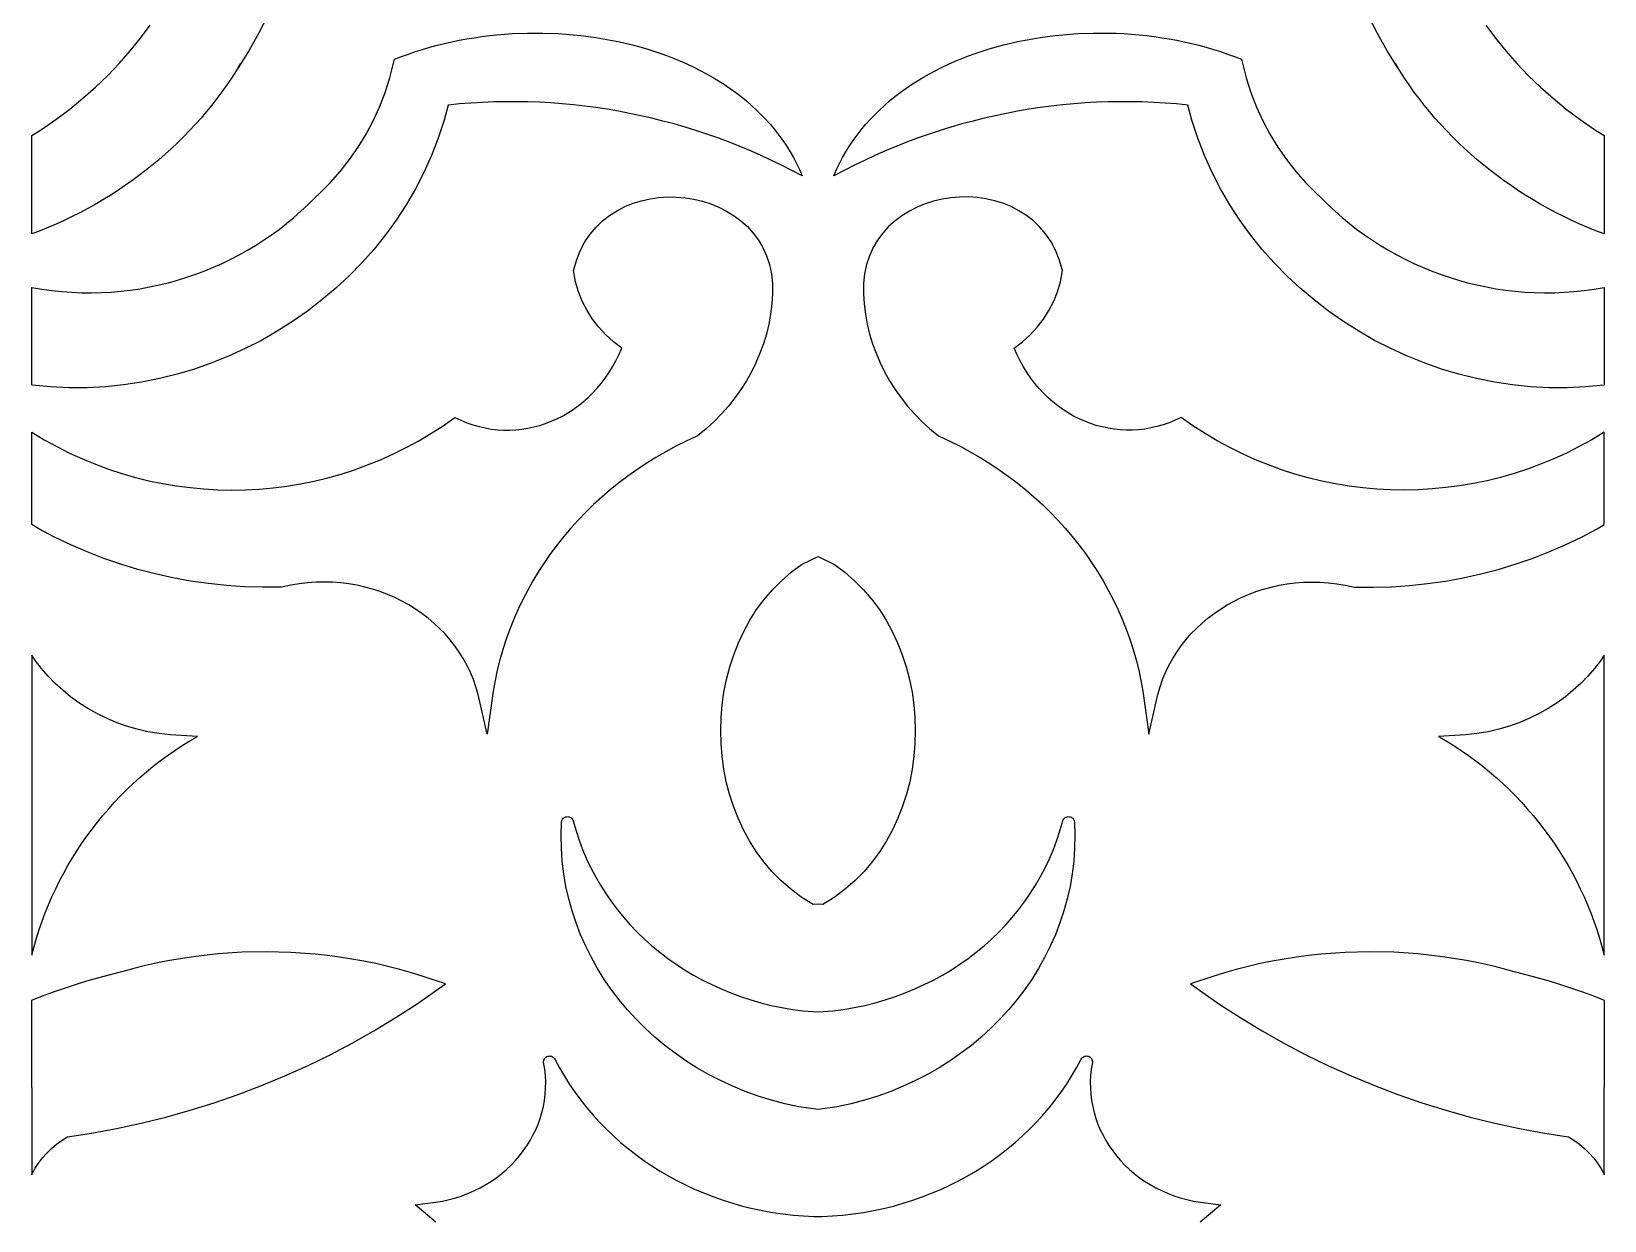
# Model space of a CAD drawing. Extents: x -1917 to -261, y -485 to 605.
# Drawn here: x -1846.6 to -1764.6, y -129.4 to -67.4 of the extents above; entities that cross this region are included whole.
import ezdxf

# ---------------------------------------------------------------- set-up
doc = ezdxf.new("R2010")
doc.units = 0
doc.layers.add('LAYER_1', color=18, linetype='CONTINUOUS')

msp = doc.modelspace()

# ---------------------------------------------------------------- linework, layer by layer
at = {"layer": 'LAYER_1'}
for points in [[(-1834.299, -66.601), (-1834.775, -67.527), (-1835.291, -68.434), (-1835.846, -69.321), (-1835.722, -69.121), (-1835.949, -69.49), (-1836.185, -69.855), (-1836.43, -70.215), (-1836.683, -70.57), (-1836.944, -70.921), (-1837.213, -71.266), (-1837.49, -71.606), (-1837.775, -71.94), (-1838.068, -72.269), (-1838.369, -72.592), (-1838.676, -72.91), (-1838.992, -73.221), (-1839.314, -73.527), (-1839.643, -73.826), (-1839.979, -74.118), (-1840.322, -74.405), (-1840.671, -74.684), (-1841.027, -74.957), (-1841.389, -75.223), (-1841.757, -75.481), (-1842.131, -75.733), (-1842.51, -75.977), (-1842.896, -76.213), (-1843.287, -76.442), (-1843.683, -76.663), (-1844.084, -76.876), (-1844.491, -77.081), (-1844.902, -77.278), (-1845.319, -77.466), (-1845.74, -77.646), (-1846.165, -77.817), (-1846.595, -77.98), (-1846.596, -72.856), (-1846.085, -72.532), (-1845.339, -72.015), (-1844.62, -71.474), (-1843.931, -70.91), (-1843.271, -70.324), (-1842.64, -69.717), (-1842.04, -69.091), (-1841.47, -68.446), (-1840.931, -67.783), (-1840.424, -67.104)], [(-1770.812, -67.104), (-1770.305, -67.783), (-1769.766, -68.446), (-1769.197, -69.091), (-1768.596, -69.717), (-1767.966, -70.324), (-1767.305, -70.91), (-1766.616, -71.474), (-1765.897, -72.015), (-1765.151, -72.532), (-1764.64, -72.856), (-1764.641, -77.98), (-1765.071, -77.817), (-1765.497, -77.646), (-1765.917, -77.466), (-1766.334, -77.278), (-1766.745, -77.081), (-1767.152, -76.876), (-1767.553, -76.663), (-1767.95, -76.442), (-1768.34, -76.213), (-1768.726, -75.977), (-1769.106, -75.733), (-1769.48, -75.481), (-1769.848, -75.223), (-1770.209, -74.957), (-1770.565, -74.684), (-1770.914, -74.405), (-1771.257, -74.118), (-1771.593, -73.826), (-1771.922, -73.527), (-1772.245, -73.221), (-1772.56, -72.91), (-1772.868, -72.592), (-1773.168, -72.269), (-1773.461, -71.94), (-1773.746, -71.606), (-1774.023, -71.266), (-1774.293, -70.921), (-1774.554, -70.57), (-1774.806, -70.215), (-1775.051, -69.855), (-1775.287, -69.49), (-1775.514, -69.121), (-1775.39, -69.321), (-1775.945, -68.434), (-1776.461, -67.527), (-1776.937, -66.601)], [(-1825.535, -129.483), (-1826.606, -128.586), (-1825.551, -128.456), (-1825.192, -128.394), (-1824.841, -128.316), (-1824.499, -128.222), (-1824.165, -128.112), (-1823.84, -127.987), (-1823.525, -127.848), (-1823.219, -127.695), (-1822.924, -127.529), (-1822.639, -127.349), (-1822.366, -127.158), (-1822.104, -126.954), (-1821.854, -126.739), (-1821.616, -126.513), (-1821.392, -126.277), (-1821.18, -126.031), (-1820.982, -125.776), (-1820.797, -125.512), (-1820.628, -125.24), (-1820.473, -124.96), (-1820.333, -124.673), (-1820.209, -124.379), (-1820.101, -124.079), (-1820.009, -123.773), (-1819.934, -123.462), (-1819.877, -123.146), (-1819.837, -122.826), (-1819.815, -122.502), (-1819.812, -122.175), (-1819.827, -121.845), (-1819.862, -121.513), (-1819.918, -121.171), (-1819.922, -121.111), (-1819.915, -121.055), (-1819.898, -121.005), (-1819.872, -120.96), (-1819.839, -120.921), (-1819.799, -120.889), (-1819.755, -120.863), (-1819.707, -120.844), (-1819.656, -120.832), (-1819.604, -120.828), (-1819.552, -120.833), (-1819.501, -120.846), (-1819.453, -120.868), (-1819.408, -120.899), (-1819.368, -120.94), (-1819.335, -120.991), (-1819.093, -121.443), (-1818.838, -121.881), (-1818.567, -122.308), (-1818.282, -122.725), (-1817.983, -123.132), (-1817.669, -123.527), (-1817.342, -123.911), (-1817.001, -124.284), (-1816.648, -124.645), (-1816.282, -124.994), (-1815.904, -125.332), (-1815.514, -125.656), (-1815.112, -125.969), (-1814.7, -126.268), (-1814.277, -126.555), (-1813.844, -126.828), (-1813.401, -127.087), (-1812.948, -127.333), (-1812.486, -127.565), (-1812.016, -127.782), (-1811.537, -127.985), (-1811.051, -128.174), (-1810.557, -128.347), (-1810.055, -128.505), (-1809.547, -128.648), (-1809.033, -128.775), (-1808.512, -128.886), (-1807.986, -128.981), (-1807.454, -129.059), (-1806.918, -129.121), (-1806.377, -129.166), (-1805.843, -129.193), (-1805.618, -129.193), (-1805.393, -129.193), (-1804.859, -129.166), (-1804.318, -129.121), (-1803.782, -129.059), (-1803.25, -128.981), (-1802.724, -128.886), (-1802.204, -128.775), (-1801.689, -128.648), (-1801.181, -128.505), (-1800.68, -128.347), (-1800.185, -128.174), (-1799.699, -127.985), (-1799.22, -127.782), (-1798.75, -127.565), (-1798.288, -127.333), (-1797.835, -127.087), (-1797.392, -126.828), (-1796.959, -126.555), (-1796.536, -126.268), (-1796.124, -125.969), (-1795.723, -125.656), (-1795.333, -125.332), (-1794.954, -124.994), (-1794.588, -124.645), (-1794.235, -124.284), (-1793.894, -123.911), (-1793.567, -123.527), (-1793.254, -123.132), (-1792.954, -122.725), (-1792.669, -122.308), (-1792.399, -121.881), (-1792.143, -121.443), (-1791.901, -120.991), (-1791.868, -120.94), (-1791.828, -120.899), (-1791.783, -120.868), (-1791.735, -120.846), (-1791.684, -120.833), (-1791.632, -120.828), (-1791.58, -120.832), (-1791.53, -120.844), (-1791.481, -120.863), (-1791.437, -120.889), (-1791.398, -120.921), (-1791.364, -120.96), (-1791.339, -121.005), (-1791.322, -121.055), (-1791.315, -121.111), (-1791.319, -121.171), (-1791.374, -121.513), (-1791.409, -121.845), (-1791.425, -122.175), (-1791.421, -122.502), (-1791.399, -122.826), (-1791.359, -123.146), (-1791.302, -123.462), (-1791.227, -123.773), (-1791.135, -124.079), (-1791.027, -124.379), (-1790.903, -124.673), (-1790.763, -124.96), (-1790.608, -125.24), (-1790.439, -125.512), (-1790.255, -125.776), (-1790.056, -126.031), (-1789.845, -126.277), (-1789.62, -126.513), (-1789.382, -126.739), (-1789.132, -126.954), (-1788.87, -127.158), (-1788.597, -127.349), (-1788.312, -127.529), (-1788.017, -127.695), (-1787.712, -127.848), (-1787.396, -127.987), (-1787.071, -128.112), (-1786.738, -128.222), (-1786.395, -128.316), (-1786.044, -128.394), (-1785.686, -128.456), (-1784.63, -128.586), (-1785.701, -129.483)]]:
    msp.add_lwpolyline(points, dxfattribs=at)
for points in [[(-1806.441, -74.956), (-1806.98, -74.672), (-1807.522, -74.398), (-1808.068, -74.135), (-1808.617, -73.883), (-1809.17, -73.641), (-1809.726, -73.41), (-1810.285, -73.19), (-1810.847, -72.981), (-1811.412, -72.782), (-1811.98, -72.594), (-1812.55, -72.418), (-1813.123, -72.252), (-1813.698, -72.097), (-1814.275, -71.953), (-1814.855, -71.82), (-1815.436, -71.698), (-1816.019, -71.587), (-1816.604, -71.487), (-1817.19, -71.398), (-1817.778, -71.321), (-1818.367, -71.254), (-1818.958, -71.199), (-1819.549, -71.155), (-1820.142, -71.122), (-1820.735, -71.1), (-1821.328, -71.09), (-1821.923, -71.091), (-1822.518, -71.104), (-1823.113, -71.127), (-1823.708, -71.163), (-1824.303, -71.209), (-1824.898, -71.267), (-1825.107, -72.053), (-1825.41, -72.984), (-1825.761, -73.891), (-1826.157, -74.774), (-1826.597, -75.629), (-1827.079, -76.458), (-1827.6, -77.259), (-1828.161, -78.031), (-1828.757, -78.773), (-1829.389, -79.485), (-1830.053, -80.164), (-1830.748, -80.812), (-1831.473, -81.425), (-1832.225, -82.005), (-1833.003, -82.549), (-1833.805, -83.057), (-1834.63, -83.528), (-1835.475, -83.961), (-1836.338, -84.355), (-1837.219, -84.709), (-1838.115, -85.023), (-1839.024, -85.294), (-1839.946, -85.524), (-1840.877, -85.709), (-1841.816, -85.851), (-1842.762, -85.947), (-1843.712, -85.996), (-1844.665, -85.998), (-1845.619, -85.952), (-1846.572, -85.857), (-1846.596, -85.853), (-1846.596, -80.774), (-1846.075, -80.862), (-1845.553, -80.932), (-1845.033, -80.986), (-1844.515, -81.023), (-1843.998, -81.044), (-1843.483, -81.049), (-1842.971, -81.037), (-1842.461, -81.01), (-1841.954, -80.967), (-1841.451, -80.908), (-1840.951, -80.835), (-1840.455, -80.746), (-1839.963, -80.642), (-1839.476, -80.524), (-1838.994, -80.391), (-1838.518, -80.244), (-1838.046, -80.083), (-1837.581, -79.909), (-1837.122, -79.72), (-1836.669, -79.518), (-1836.223, -79.303), (-1835.784, -79.074), (-1835.353, -78.833), (-1834.93, -78.58), (-1834.514, -78.313), (-1834.107, -78.035), (-1833.709, -77.744), (-1833.32, -77.442), (-1832.94, -77.127), (-1832.57, -76.802), (-1832.209, -76.465), (-1831.86, -76.117), (-1831.585, -75.866), (-1831.034, -75.308), (-1830.516, -74.72), (-1830.031, -74.103), (-1829.582, -73.459), (-1829.171, -72.788), (-1828.8, -72.09), (-1828.469, -71.367), (-1828.181, -70.619), (-1827.937, -69.847), (-1827.696, -68.879), (-1827.696, -68.879), (-1827.335, -68.739), (-1826.97, -68.606), (-1826.601, -68.481), (-1826.229, -68.364), (-1825.852, -68.254), (-1825.473, -68.152), (-1825.091, -68.057), (-1824.705, -67.97), (-1824.318, -67.89), (-1823.928, -67.818), (-1823.536, -67.754), (-1823.142, -67.697), (-1822.747, -67.648), (-1822.351, -67.606), (-1821.953, -67.571), (-1821.555, -67.544), (-1820.758, -67.513), (-1819.96, -67.512), (-1819.165, -67.541), (-1818.768, -67.566), (-1818.373, -67.599), (-1817.979, -67.64), (-1817.587, -67.687), (-1817.197, -67.743), (-1816.81, -67.805), (-1816.425, -67.876), (-1816.042, -67.953), (-1815.663, -68.038), (-1815.286, -68.131), (-1814.913, -68.23), (-1814.544, -68.337), (-1814.179, -68.452), (-1813.818, -68.574), (-1813.462, -68.703), (-1813.11, -68.84), (-1812.764, -68.984), (-1812.422, -69.135), (-1812.086, -69.294), (-1811.756, -69.46), (-1811.432, -69.633), (-1811.114, -69.814), (-1810.802, -70.002), (-1810.497, -70.198), (-1810.199, -70.4), (-1809.909, -70.61), (-1809.625, -70.827), (-1809.35, -71.052), (-1809.082, -71.284), (-1808.823, -71.523), (-1808.572, -71.769), (-1808.33, -72.023), (-1808.096, -72.283), (-1807.872, -72.552), (-1807.658, -72.827), (-1807.453, -73.109), (-1807.258, -73.399), (-1807.073, -73.696), (-1806.899, -74), (-1806.735, -74.312), (-1806.583, -74.63)], [(-1764.64, -85.853), (-1764.664, -85.857), (-1765.617, -85.952), (-1766.571, -85.998), (-1767.524, -85.996), (-1768.475, -85.947), (-1769.42, -85.851), (-1770.359, -85.709), (-1771.291, -85.524), (-1772.212, -85.294), (-1773.121, -85.023), (-1774.017, -84.709), (-1774.898, -84.355), (-1775.761, -83.961), (-1776.606, -83.528), (-1777.431, -83.057), (-1778.233, -82.549), (-1779.011, -82.005), (-1779.763, -81.425), (-1780.488, -80.812), (-1781.183, -80.164), (-1781.848, -79.485), (-1782.479, -78.773), (-1783.076, -78.031), (-1783.636, -77.259), (-1784.157, -76.458), (-1784.639, -75.629), (-1785.079, -74.774), (-1785.475, -73.891), (-1785.826, -72.984), (-1786.129, -72.053), (-1786.338, -71.267), (-1786.933, -71.209), (-1787.528, -71.163), (-1788.124, -71.127), (-1788.719, -71.104), (-1789.313, -71.091), (-1789.908, -71.09), (-1790.502, -71.1), (-1791.095, -71.122), (-1791.687, -71.155), (-1792.278, -71.199), (-1792.869, -71.254), (-1793.458, -71.321), (-1794.046, -71.398), (-1794.632, -71.487), (-1795.217, -71.587), (-1795.8, -71.698), (-1796.382, -71.82), (-1796.961, -71.953), (-1797.538, -72.097), (-1798.113, -72.252), (-1798.686, -72.418), (-1799.256, -72.594), (-1799.824, -72.782), (-1800.389, -72.981), (-1800.951, -73.19), (-1801.51, -73.41), (-1802.066, -73.641), (-1802.619, -73.883), (-1803.168, -74.135), (-1803.714, -74.398), (-1804.257, -74.672), (-1804.795, -74.956), (-1804.654, -74.63), (-1804.501, -74.312), (-1804.337, -74), (-1804.163, -73.696), (-1803.978, -73.399), (-1803.783, -73.109), (-1803.578, -72.827), (-1803.364, -72.552), (-1803.14, -72.283), (-1802.907, -72.023), (-1802.664, -71.769), (-1802.413, -71.523), (-1802.154, -71.284), (-1801.886, -71.052), (-1801.611, -70.827), (-1801.328, -70.61), (-1801.037, -70.4), (-1800.739, -70.198), (-1800.434, -70.002), (-1800.123, -69.814), (-1799.804, -69.633), (-1799.48, -69.46), (-1799.15, -69.294), (-1798.814, -69.135), (-1798.472, -68.984), (-1798.126, -68.84), (-1797.774, -68.703), (-1797.418, -68.574), (-1797.057, -68.452), (-1796.692, -68.337), (-1796.323, -68.23), (-1795.95, -68.131), (-1795.574, -68.038), (-1795.194, -67.953), (-1794.812, -67.876), (-1794.426, -67.805), (-1794.039, -67.743), (-1793.649, -67.687), (-1793.257, -67.64), (-1792.863, -67.599), (-1792.468, -67.566), (-1792.072, -67.541), (-1791.276, -67.512), (-1790.478, -67.513), (-1790.08, -67.525), (-1789.681, -67.544), (-1789.283, -67.571), (-1788.885, -67.606), (-1788.489, -67.648), (-1788.094, -67.697), (-1787.7, -67.754), (-1787.308, -67.818), (-1786.918, -67.89), (-1786.531, -67.97), (-1786.146, -68.057), (-1785.763, -68.152), (-1785.384, -68.254), (-1785.008, -68.364), (-1784.635, -68.481), (-1784.266, -68.606), (-1783.901, -68.739), (-1783.54, -68.879), (-1783.54, -68.879), (-1783.299, -69.847), (-1783.056, -70.619), (-1782.767, -71.367), (-1782.437, -72.09), (-1782.065, -72.788), (-1781.654, -73.459), (-1781.205, -74.103), (-1780.721, -74.72), (-1780.202, -75.308), (-1779.651, -75.866), (-1779.377, -76.117), (-1779.027, -76.465), (-1778.667, -76.802), (-1778.296, -77.127), (-1777.916, -77.442), (-1777.527, -77.744), (-1777.129, -78.035), (-1776.722, -78.313), (-1776.307, -78.58), (-1775.883, -78.833), (-1775.452, -79.074), (-1775.013, -79.303), (-1774.567, -79.518), (-1774.114, -79.72), (-1773.655, -79.909), (-1773.19, -80.083), (-1772.719, -80.244), (-1772.242, -80.391), (-1771.76, -80.524), (-1771.273, -80.642), (-1770.781, -80.746), (-1770.285, -80.835), (-1769.786, -80.908), (-1769.282, -80.967), (-1768.775, -81.01), (-1768.266, -81.037), (-1767.753, -81.049), (-1767.238, -81.044), (-1766.721, -81.023), (-1766.203, -80.986), (-1765.683, -80.932), (-1765.162, -80.862), (-1764.64, -80.774)], [(-1824.546, -87.546), (-1824.546, -87.546), (-1824.546, -87.546), (-1824.234, -87.694), (-1823.921, -87.823), (-1823.604, -87.933), (-1823.286, -88.024), (-1822.966, -88.097), (-1822.646, -88.151), (-1822.325, -88.188), (-1822.005, -88.207), (-1821.686, -88.208), (-1821.368, -88.193), (-1821.052, -88.16), (-1820.738, -88.11), (-1820.428, -88.044), (-1820.121, -87.961), (-1819.818, -87.863), (-1819.521, -87.748), (-1819.228, -87.618), (-1818.941, -87.472), (-1818.661, -87.311), (-1818.387, -87.135), (-1818.121, -86.944), (-1817.864, -86.739), (-1817.614, -86.52), (-1817.374, -86.286), (-1817.143, -86.039), (-1816.923, -85.778), (-1816.714, -85.503), (-1816.515, -85.216), (-1816.329, -84.915), (-1816.155, -84.602), (-1815.994, -84.276), (-1815.847, -83.938), (-1816.279, -83.607), (-1816.679, -83.242), (-1817.043, -82.846), (-1817.371, -82.421), (-1817.658, -81.969), (-1817.902, -81.492), (-1818.102, -80.993), (-1818.253, -80.472), (-1818.365, -79.88), (-1818.196, -79.312), (-1818, -78.835), (-1817.763, -78.396), (-1817.489, -77.994), (-1817.181, -77.631), (-1816.843, -77.306), (-1816.478, -77.019), (-1816.09, -76.771), (-1815.682, -76.56), (-1815.257, -76.387), (-1814.819, -76.25), (-1814.371, -76.149), (-1813.916, -76.084), (-1813.457, -76.054), (-1812.997, -76.059), (-1812.539, -76.097), (-1812.086, -76.17), (-1811.64, -76.276), (-1811.205, -76.416), (-1810.784, -76.588), (-1810.38, -76.793), (-1809.996, -77.031), (-1809.635, -77.301), (-1809.3, -77.603), (-1808.995, -77.937), (-1808.724, -78.302), (-1808.49, -78.697), (-1808.296, -79.123), (-1808.145, -79.577), (-1808.042, -80.058), (-1807.988, -80.567), (-1807.986, -81.097), (-1808.023, -81.632), (-1808.09, -82.16), (-1808.186, -82.683), (-1808.31, -83.198), (-1808.463, -83.705), (-1808.644, -84.204), (-1808.852, -84.692), (-1809.087, -85.17), (-1809.349, -85.636), (-1809.636, -86.089), (-1809.949, -86.529), (-1810.286, -86.954), (-1810.647, -87.363), (-1811.033, -87.756), (-1811.441, -88.132), (-1811.897, -88.509), (-1812.487, -88.783), (-1813.025, -89.052), (-1813.551, -89.336), (-1814.065, -89.634), (-1814.567, -89.946), (-1815.056, -90.271), (-1815.533, -90.61), (-1815.998, -90.961), (-1816.449, -91.325), (-1816.887, -91.701), (-1817.311, -92.089), (-1817.722, -92.489), (-1818.118, -92.899), (-1818.5, -93.321), (-1818.867, -93.753), (-1819.22, -94.195), (-1819.557, -94.647), (-1819.879, -95.109), (-1820.186, -95.579), (-1820.476, -96.059), (-1820.75, -96.547), (-1821.008, -97.043), (-1821.249, -97.547), (-1821.474, -98.058), (-1821.681, -98.577), (-1821.87, -99.102), (-1822.042, -99.634), (-1822.196, -100.172), (-1822.332, -100.716), (-1822.449, -101.265), (-1822.548, -101.82), (-1822.867, -104.061), (-1823.332, -101.992), (-1823.445, -101.596), (-1823.58, -101.21), (-1823.735, -100.835), (-1823.91, -100.472), (-1824.104, -100.119), (-1824.317, -99.779), (-1824.548, -99.45), (-1824.795, -99.135), (-1825.059, -98.833), (-1825.339, -98.544), (-1825.633, -98.269), (-1825.942, -98.009), (-1826.264, -97.763), (-1826.599, -97.533), (-1826.947, -97.318), (-1827.305, -97.12), (-1827.674, -96.939), (-1828.053, -96.774), (-1828.441, -96.627), (-1828.837, -96.498), (-1829.241, -96.387), (-1829.651, -96.295), (-1830.068, -96.222), (-1830.49, -96.169), (-1830.917, -96.136), (-1831.348, -96.124), (-1831.783, -96.132), (-1832.219, -96.162), (-1832.658, -96.213), (-1833.098, -96.287), (-1833.579, -96.392), (-1834.559, -96.4), (-1835.508, -96.372), (-1836.452, -96.308), (-1837.391, -96.209), (-1838.324, -96.075), (-1839.248, -95.907), (-1840.164, -95.704), (-1841.069, -95.467), (-1841.963, -95.196), (-1842.845, -94.893), (-1843.714, -94.556), (-1844.568, -94.186), (-1845.406, -93.784), (-1846.227, -93.349), (-1846.596, -93.135), (-1846.597, -88.318), (-1845.954, -88.706), (-1845.299, -89.066), (-1844.635, -89.401), (-1843.962, -89.708), (-1843.281, -89.989), (-1842.592, -90.242), (-1841.896, -90.47), (-1841.195, -90.67), (-1840.488, -90.844), (-1839.777, -90.992), (-1839.062, -91.112), (-1838.344, -91.207), (-1837.624, -91.274), (-1836.903, -91.316), (-1836.18, -91.33), (-1835.458, -91.318), (-1834.737, -91.28), (-1834.018, -91.215), (-1833.301, -91.124), (-1832.587, -91.007), (-1831.877, -90.863), (-1831.172, -90.693), (-1830.472, -90.496), (-1829.779, -90.273), (-1829.092, -90.024), (-1828.413, -89.749), (-1827.743, -89.447), (-1827.082, -89.119), (-1826.431, -88.765), (-1825.791, -88.385), (-1825.162, -87.979)], [(-1764.64, -93.135), (-1764.639, -88.318), (-1765.283, -88.706), (-1765.937, -89.066), (-1766.601, -89.401), (-1767.274, -89.708), (-1767.955, -89.989), (-1768.644, -90.242), (-1769.34, -90.47), (-1770.041, -90.67), (-1770.748, -90.844), (-1771.459, -90.992), (-1772.174, -91.112), (-1772.892, -91.207), (-1773.612, -91.274), (-1774.334, -91.316), (-1775.056, -91.33), (-1775.778, -91.318), (-1776.499, -91.28), (-1777.218, -91.215), (-1777.935, -91.124), (-1778.649, -91.007), (-1779.359, -90.863), (-1780.064, -90.693), (-1780.764, -90.496), (-1781.458, -90.273), (-1782.144, -90.024), (-1782.823, -89.749), (-1783.493, -89.447), (-1784.154, -89.119), (-1784.805, -88.765), (-1785.446, -88.385), (-1786.074, -87.979), (-1786.691, -87.546), (-1786.691, -87.546), (-1786.691, -87.546), (-1787.002, -87.694), (-1787.316, -87.823), (-1787.632, -87.933), (-1787.95, -88.024), (-1788.27, -88.097), (-1788.59, -88.151), (-1788.911, -88.188), (-1789.231, -88.207), (-1789.551, -88.208), (-1789.869, -88.193), (-1790.185, -88.16), (-1790.498, -88.11), (-1790.808, -88.044), (-1791.115, -87.961), (-1791.418, -87.863), (-1791.716, -87.748), (-1792.008, -87.618), (-1792.295, -87.472), (-1792.575, -87.311), (-1792.849, -87.135), (-1793.115, -86.944), (-1793.373, -86.739), (-1793.622, -86.52), (-1793.862, -86.286), (-1794.093, -86.039), (-1794.313, -85.778), (-1794.523, -85.503), (-1794.721, -85.216), (-1794.907, -84.915), (-1795.081, -84.602), (-1795.242, -84.276), (-1795.389, -83.938), (-1794.957, -83.607), (-1794.557, -83.242), (-1794.193, -82.846), (-1793.866, -82.421), (-1793.579, -81.969), (-1793.334, -81.492), (-1793.135, -80.993), (-1792.983, -80.472), (-1792.871, -79.88), (-1793.04, -79.312), (-1793.236, -78.835), (-1793.473, -78.396), (-1793.747, -77.994), (-1794.055, -77.631), (-1794.393, -77.306), (-1794.758, -77.019), (-1795.146, -76.771), (-1795.555, -76.56), (-1795.979, -76.387), (-1796.417, -76.25), (-1796.865, -76.149), (-1797.32, -76.084), (-1797.779, -76.054), (-1798.239, -76.059), (-1798.697, -76.097), (-1799.151, -76.17), (-1799.596, -76.276), (-1800.031, -76.416), (-1800.452, -76.588), (-1800.856, -76.793), (-1801.24, -77.031), (-1801.601, -77.301), (-1801.936, -77.603), (-1802.241, -77.937), (-1802.512, -78.302), (-1802.747, -78.697), (-1802.941, -79.123), (-1803.091, -79.577), (-1803.195, -80.058), (-1803.248, -80.567), (-1803.25, -81.097), (-1803.213, -81.632), (-1803.146, -82.16), (-1803.051, -82.683), (-1802.926, -83.198), (-1802.773, -83.705), (-1802.592, -84.204), (-1802.384, -84.692), (-1802.149, -85.17), (-1801.887, -85.636), (-1801.6, -86.089), (-1801.288, -86.529), (-1800.95, -86.954), (-1800.589, -87.363), (-1800.203, -87.756), (-1799.795, -88.132), (-1799.339, -88.509), (-1798.749, -88.783), (-1798.211, -89.052), (-1797.686, -89.336), (-1797.172, -89.634), (-1796.67, -89.946), (-1796.18, -90.271), (-1795.703, -90.61), (-1795.238, -90.961), (-1794.787, -91.325), (-1794.349, -91.701), (-1793.925, -92.089), (-1793.514, -92.489), (-1793.118, -92.899), (-1792.736, -93.321), (-1792.369, -93.753), (-1792.016, -94.195), (-1791.679, -94.647), (-1791.357, -95.109), (-1791.051, -95.579), (-1790.76, -96.059), (-1790.486, -96.547), (-1790.228, -97.043), (-1789.987, -97.547), (-1789.763, -98.058), (-1789.556, -98.577), (-1789.366, -99.102), (-1789.194, -99.634), (-1789.04, -100.172), (-1788.904, -100.716), (-1788.787, -101.265), (-1788.688, -101.82), (-1788.369, -104.061), (-1787.904, -101.992), (-1787.791, -101.596), (-1787.656, -101.21), (-1787.501, -100.835), (-1787.326, -100.472), (-1787.132, -100.119), (-1786.919, -99.779), (-1786.689, -99.45), (-1786.441, -99.135), (-1786.177, -98.833), (-1785.897, -98.544), (-1785.603, -98.269), (-1785.294, -98.009), (-1784.972, -97.763), (-1784.637, -97.533), (-1784.29, -97.318), (-1783.931, -97.12), (-1783.562, -96.939), (-1783.183, -96.774), (-1782.796, -96.627), (-1782.399, -96.498), (-1781.996, -96.387), (-1781.585, -96.295), (-1781.168, -96.222), (-1780.746, -96.169), (-1780.319, -96.136), (-1779.888, -96.124), (-1779.454, -96.132), (-1779.017, -96.162), (-1778.578, -96.213), (-1778.138, -96.287), (-1777.657, -96.392), (-1776.677, -96.4), (-1775.728, -96.372), (-1774.784, -96.308), (-1773.845, -96.209), (-1772.912, -96.075), (-1771.988, -95.907), (-1771.072, -95.704), (-1770.167, -95.467), (-1769.273, -95.196), (-1768.391, -94.893), (-1767.522, -94.556), (-1766.669, -94.186), (-1765.83, -93.784), (-1765.009, -93.349)], [(-1805.618, -112.918), (-1805.875, -112.933), (-1806.328, -112.648), (-1806.348, -112.634), (-1806.514, -112.528), (-1807.052, -112.124), (-1807.554, -111.685), (-1808.018, -111.211), (-1808.446, -110.707), (-1808.836, -110.175), (-1809.19, -109.617), (-1809.506, -109.035), (-1809.784, -108.434), (-1810.026, -107.814), (-1810.23, -107.179), (-1810.397, -106.532), (-1810.526, -105.874), (-1810.618, -105.209), (-1810.673, -104.538), (-1810.691, -103.866), (-1810.671, -103.193), (-1810.614, -102.523), (-1810.52, -101.858), (-1810.388, -101.201), (-1810.219, -100.554), (-1810.013, -99.919), (-1809.769, -99.3), (-1809.488, -98.699), (-1809.17, -98.119), (-1808.815, -97.562), (-1808.422, -97.03), (-1807.992, -96.527), (-1807.525, -96.055), (-1807.022, -95.617), (-1806.481, -95.215), (-1805.618, -94.787), (-1804.755, -95.215), (-1804.214, -95.617), (-1803.711, -96.055), (-1803.244, -96.527), (-1802.814, -97.03), (-1802.421, -97.562), (-1802.066, -98.119), (-1801.748, -98.699), (-1801.467, -99.3), (-1801.223, -99.919), (-1801.017, -100.554), (-1800.848, -101.201), (-1800.717, -101.858), (-1800.622, -102.523), (-1800.565, -103.193), (-1800.546, -103.866), (-1800.563, -104.538), (-1800.618, -105.209), (-1800.71, -105.874), (-1800.84, -106.532), (-1801.006, -107.179), (-1801.21, -107.814), (-1801.452, -108.434), (-1801.73, -109.035), (-1802.046, -109.617), (-1802.4, -110.175), (-1802.79, -110.707), (-1803.218, -111.211), (-1803.682, -111.685), (-1804.184, -112.124), (-1804.722, -112.528), (-1804.889, -112.634), (-1804.908, -112.648), (-1805.361, -112.933)], [(-1846.598, -115.572), (-1846.48, -115.124), (-1846.351, -114.68), (-1846.211, -114.241), (-1846.06, -113.806), (-1845.898, -113.375), (-1845.726, -112.95), (-1845.544, -112.529), (-1845.351, -112.114), (-1845.148, -111.704), (-1844.935, -111.299), (-1844.713, -110.901), (-1844.48, -110.508), (-1844.238, -110.121), (-1843.986, -109.741), (-1843.724, -109.367), (-1843.454, -109), (-1843.174, -108.639), (-1842.885, -108.286), (-1842.588, -107.939), (-1842.281, -107.6), (-1841.966, -107.269), (-1841.643, -106.945), (-1841.311, -106.629), (-1840.97, -106.321), (-1840.622, -106.022), (-1840.266, -105.731), (-1839.901, -105.448), (-1839.529, -105.174), (-1839.149, -104.909), (-1838.762, -104.654), (-1838.367, -104.407), (-1837.966, -104.171), (-1839.366, -104.093), (-1839.962, -104.026), (-1840.543, -103.926), (-1841.109, -103.795), (-1841.659, -103.635), (-1842.192, -103.445), (-1842.706, -103.228), (-1843.203, -102.985), (-1843.679, -102.716), (-1844.136, -102.423), (-1844.571, -102.107), (-1844.985, -101.77), (-1845.375, -101.412), (-1845.742, -101.034), (-1846.085, -100.638), (-1846.402, -100.225), (-1846.596, -99.94)], [(-1764.639, -115.572), (-1764.64, -99.94), (-1764.834, -100.225), (-1765.151, -100.638), (-1765.494, -101.034), (-1765.861, -101.412), (-1766.251, -101.77), (-1766.665, -102.107), (-1767.1, -102.423), (-1767.557, -102.716), (-1768.034, -102.985), (-1768.53, -103.228), (-1769.045, -103.445), (-1769.577, -103.635), (-1770.127, -103.795), (-1770.693, -103.926), (-1771.274, -104.026), (-1771.87, -104.093), (-1773.271, -104.171), (-1772.869, -104.407), (-1772.474, -104.654), (-1772.087, -104.909), (-1771.707, -105.174), (-1771.335, -105.448), (-1770.971, -105.731), (-1770.614, -106.022), (-1770.266, -106.321), (-1769.925, -106.629), (-1769.593, -106.945), (-1769.27, -107.269), (-1768.955, -107.6), (-1768.648, -107.939), (-1768.351, -108.286), (-1768.062, -108.639), (-1767.782, -109), (-1767.512, -109.367), (-1767.25, -109.741), (-1766.999, -110.121), (-1766.756, -110.508), (-1766.524, -110.901), (-1766.301, -111.299), (-1766.088, -111.704), (-1765.885, -112.114), (-1765.692, -112.529), (-1765.51, -112.95), (-1765.338, -113.375), (-1765.176, -113.806), (-1765.026, -114.241), (-1764.886, -114.68), (-1764.757, -115.124)], [(-1805.618, -123.613), (-1806.624, -123.477), (-1807.343, -123.319), (-1808.047, -123.133), (-1808.735, -122.918), (-1809.408, -122.676), (-1810.064, -122.407), (-1810.702, -122.112), (-1811.323, -121.791), (-1811.925, -121.447), (-1812.507, -121.079), (-1813.069, -120.688), (-1813.61, -120.275), (-1814.13, -119.841), (-1814.628, -119.387), (-1815.102, -118.913), (-1815.553, -118.42), (-1815.98, -117.909), (-1816.381, -117.381), (-1816.757, -116.837), (-1817.107, -116.277), (-1817.429, -115.702), (-1817.723, -115.113), (-1817.989, -114.511), (-1818.226, -113.897), (-1818.432, -113.271), (-1818.608, -112.634), (-1818.753, -111.987), (-1818.866, -111.331), (-1818.945, -110.667), (-1818.992, -109.995), (-1819.004, -109.317), (-1818.982, -108.639), (-1818.974, -108.579), (-1818.956, -108.525), (-1818.929, -108.479), (-1818.894, -108.439), (-1818.854, -108.407), (-1818.808, -108.382), (-1818.758, -108.364), (-1818.707, -108.355), (-1818.654, -108.353), (-1818.602, -108.359), (-1818.551, -108.374), (-1818.504, -108.397), (-1818.461, -108.428), (-1818.424, -108.467), (-1818.393, -108.516), (-1818.372, -108.573), (-1818.229, -109.086), (-1818.068, -109.585), (-1817.886, -110.074), (-1817.683, -110.553), (-1817.462, -111.023), (-1817.221, -111.482), (-1816.961, -111.931), (-1816.684, -112.368), (-1816.388, -112.794), (-1816.076, -113.208), (-1815.747, -113.61), (-1815.401, -113.999), (-1815.04, -114.375), (-1814.663, -114.738), (-1814.272, -115.087), (-1813.866, -115.422), (-1813.447, -115.742), (-1813.014, -116.047), (-1812.568, -116.337), (-1812.11, -116.611), (-1811.64, -116.869), (-1811.158, -117.11), (-1810.666, -117.335), (-1810.163, -117.542), (-1809.65, -117.731), (-1809.127, -117.902), (-1808.596, -118.055), (-1808.055, -118.189), (-1807.507, -118.304), (-1806.951, -118.399), (-1806.388, -118.474), (-1805.618, -118.527), (-1804.848, -118.474), (-1804.285, -118.399), (-1803.729, -118.304), (-1803.181, -118.189), (-1802.641, -118.055), (-1802.109, -117.902), (-1801.586, -117.731), (-1801.073, -117.542), (-1800.57, -117.335), (-1800.078, -117.11), (-1799.596, -116.869), (-1799.126, -116.611), (-1798.668, -116.337), (-1798.222, -116.047), (-1797.789, -115.742), (-1797.37, -115.422), (-1796.964, -115.087), (-1796.573, -114.738), (-1796.196, -114.375), (-1795.835, -113.999), (-1795.49, -113.61), (-1795.16, -113.208), (-1794.848, -112.794), (-1794.553, -112.368), (-1794.275, -111.931), (-1794.015, -111.482), (-1793.775, -111.023), (-1793.553, -110.553), (-1793.351, -110.074), (-1793.168, -109.585), (-1793.007, -109.086), (-1792.864, -108.573), (-1792.843, -108.516), (-1792.812, -108.467), (-1792.775, -108.428), (-1792.732, -108.397), (-1792.685, -108.374), (-1792.634, -108.359), (-1792.582, -108.353), (-1792.529, -108.355), (-1792.478, -108.364), (-1792.428, -108.382), (-1792.383, -108.407), (-1792.342, -108.439), (-1792.307, -108.479), (-1792.28, -108.525), (-1792.262, -108.579), (-1792.255, -108.639), (-1792.232, -109.317), (-1792.244, -109.995), (-1792.291, -110.667), (-1792.371, -111.331), (-1792.483, -111.987), (-1792.628, -112.634), (-1792.804, -113.271), (-1793.011, -113.897), (-1793.247, -114.511), (-1793.513, -115.113), (-1793.807, -115.702), (-1794.13, -116.277), (-1794.479, -116.837), (-1794.855, -117.381), (-1795.256, -117.909), (-1795.683, -118.42), (-1796.134, -118.913), (-1796.608, -119.387), (-1797.106, -119.841), (-1797.626, -120.275), (-1798.167, -120.688), (-1798.729, -121.079), (-1799.311, -121.447), (-1799.913, -121.791), (-1800.534, -122.112), (-1801.172, -122.407), (-1801.828, -122.676), (-1802.501, -122.918), (-1803.19, -123.133), (-1803.893, -123.319), (-1804.612, -123.477)], [(-1846.596, -127.015), (-1846.569, -126.957), (-1846.416, -126.678), (-1846.239, -126.407), (-1846.04, -126.145), (-1845.818, -125.894), (-1845.573, -125.655), (-1845.303, -125.428), (-1845.01, -125.215), (-1844.738, -125.046), (-1843.492, -124.852), (-1842.186, -124.609), (-1840.892, -124.328), (-1839.609, -124.01), (-1838.34, -123.654), (-1837.085, -123.262), (-1835.844, -122.833), (-1834.619, -122.369), (-1833.411, -121.868), (-1832.221, -121.333), (-1831.049, -120.762), (-1829.896, -120.157), (-1828.765, -119.518), (-1827.654, -118.845), (-1826.566, -118.139), (-1825.027, -117.07), (-1826.191, -116.681), (-1826.804, -116.492), (-1827.422, -116.318), (-1828.042, -116.16), (-1828.666, -116.016), (-1829.292, -115.887), (-1829.921, -115.774), (-1830.552, -115.675), (-1831.184, -115.591), (-1831.82, -115.522), (-1833.089, -115.429), (-1834.362, -115.396), (-1835.634, -115.422), (-1836.903, -115.507), (-1838.167, -115.652), (-1839.42, -115.855), (-1840.046, -115.979), (-1840.667, -116.118), (-1841.285, -116.272), (-1841.899, -116.44), (-1841.994, -116.467), (-1842.582, -116.612), (-1843.169, -116.768), (-1843.752, -116.936), (-1844.333, -117.114), (-1844.91, -117.304), (-1845.482, -117.505), (-1846.05, -117.717), (-1846.614, -117.939)], [(-1764.64, -127.015), (-1764.622, -117.939), (-1765.186, -117.717), (-1765.754, -117.505), (-1766.327, -117.304), (-1766.903, -117.114), (-1767.484, -116.936), (-1768.067, -116.768), (-1768.654, -116.612), (-1769.242, -116.467), (-1769.337, -116.44), (-1769.951, -116.272), (-1770.569, -116.118), (-1771.19, -115.979), (-1771.816, -115.855), (-1773.069, -115.652), (-1774.333, -115.507), (-1775.602, -115.422), (-1776.874, -115.396), (-1778.147, -115.429), (-1779.416, -115.522), (-1780.052, -115.591), (-1780.684, -115.675), (-1781.315, -115.774), (-1781.944, -115.887), (-1782.57, -116.016), (-1783.194, -116.16), (-1783.814, -116.318), (-1784.432, -116.492), (-1785.045, -116.681), (-1786.209, -117.07), (-1784.67, -118.139), (-1783.582, -118.845), (-1782.472, -119.518), (-1781.34, -120.157), (-1780.187, -120.762), (-1779.015, -121.333), (-1777.825, -121.868), (-1776.617, -122.369), (-1775.392, -122.833), (-1774.151, -123.262), (-1772.896, -123.654), (-1771.627, -124.01), (-1770.344, -124.328), (-1769.05, -124.609), (-1767.745, -124.852), (-1766.499, -125.046), (-1766.226, -125.215), (-1765.933, -125.428), (-1765.664, -125.655), (-1765.418, -125.894), (-1765.196, -126.145), (-1764.997, -126.407), (-1764.821, -126.678), (-1764.667, -126.957)]]:
    msp.add_lwpolyline(points, close=True, dxfattribs=at)

doc.saveas('drawing.dxf')
